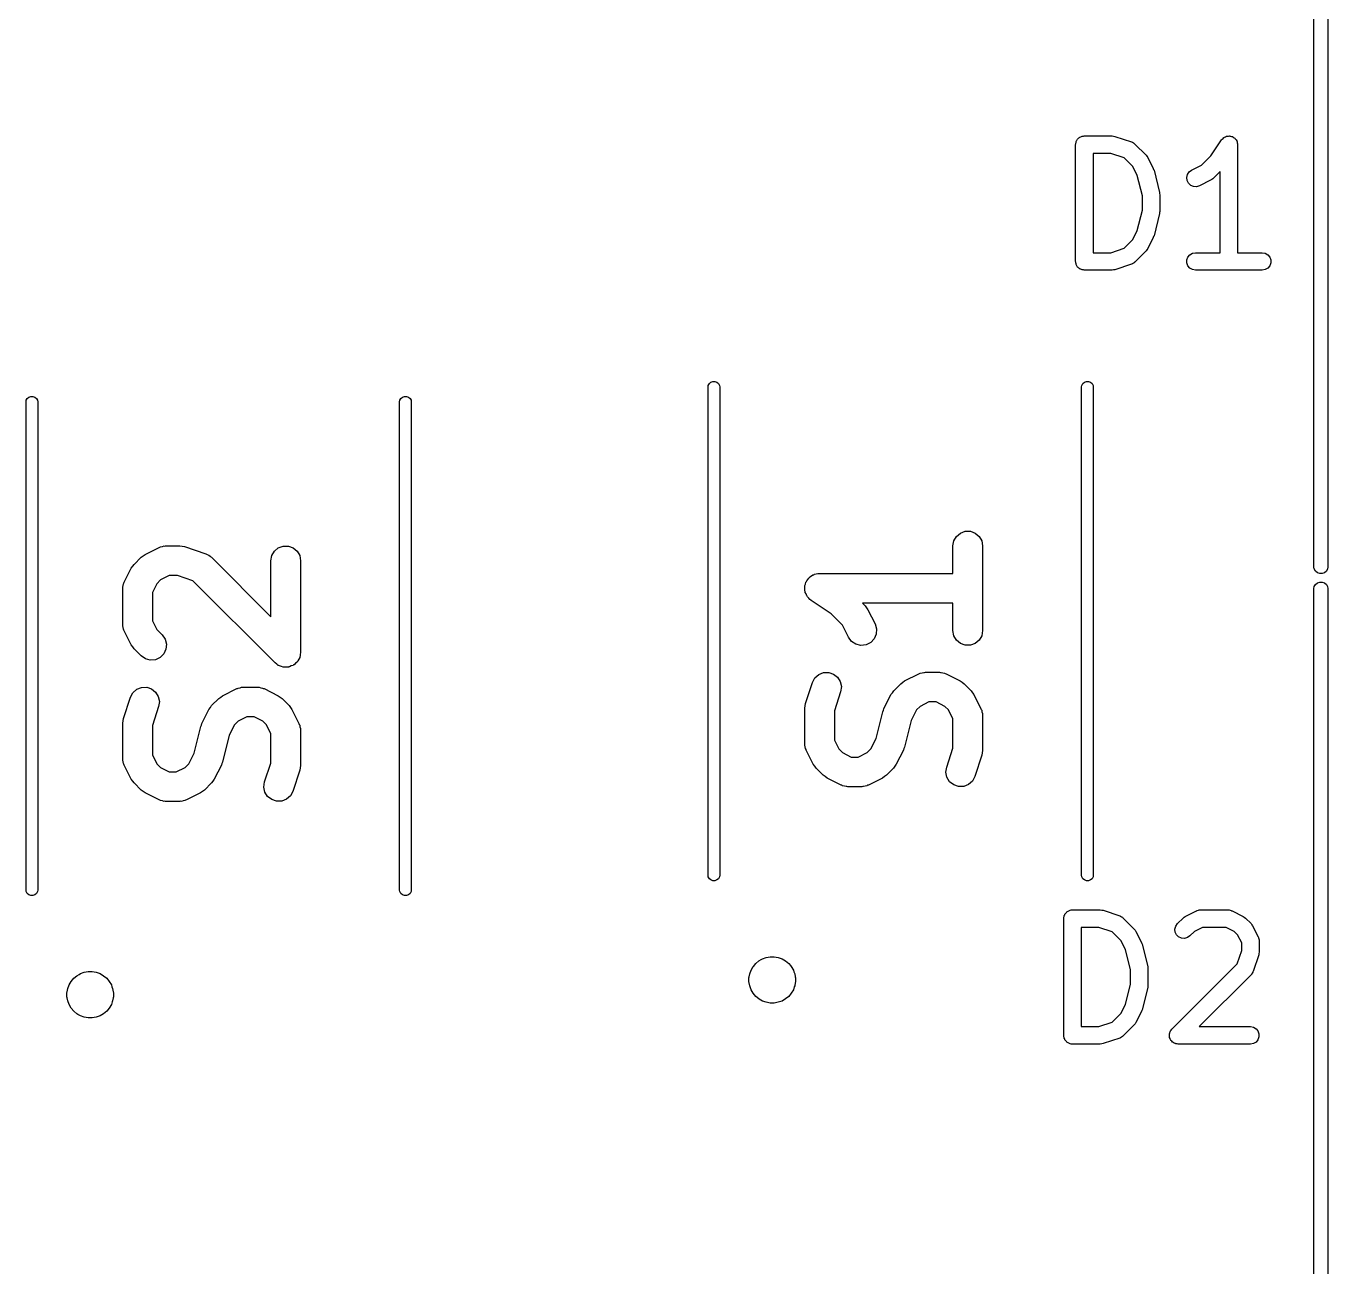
# Model space of a CAD drawing. Extents: x 10 to 287, y -200 to -10.
# Drawn here: x 129.03 to 140.19, y -109.34 to -98.72 of the extents above; entities that cross this region are included whole.
import ezdxf

# ---------------------------------------------------------------- set-up
doc = ezdxf.new("R2010")
doc.units = 0
doc.header["$MEASUREMENT"] = 0
doc.layers.add('BLACK', color=7, linetype='CONTINUOUS')

msp = doc.modelspace()

# ---------------------------------------------------------------- linework, layer by layer
at = {"layer": 'BLACK', "linetype": 'CONTINUOUS'}
for p, q in [((140.065, -103.35), (140.065, -96.0398)), ((140.185, -96.0398), (140.185, -103.35)), ((138.031, -99.7002), (138.033, -99.6941)), ((138.033, -99.6941), (138.038, -99.6891)), ((138.038, -99.6891), (138.041, -99.6834)), ((138.041, -99.6834), (138.046, -99.6792)), ((138.046, -99.6792), (138.05, -99.6741)), ((138.05, -99.6741), (138.056, -99.6708)), ((138.056, -99.6708), (138.061, -99.6666)), ((138.061, -99.6666), (138.067, -99.6644)), ((138.067, -99.6644), (138.073, -99.6611)), ((138.073, -99.6611), (138.079, -99.66)), ((138.079, -99.66), (138.085, -99.6577)), ((138.085, -99.6577), (138.092, -99.6577)), ((138.092, -99.6577), (138.098, -99.6566)), ((138.098, -99.6566), (138.336, -99.6566)), ((138.336, -99.6566), (138.348, -99.6587)), ((138.348, -99.6587), (138.36, -99.6604)), ((138.36, -99.6604), (138.503, -99.708)), ((139.183, -99.8267), (139.274, -99.69)), ((139.274, -99.69), (139.277, -99.687)), ((139.277, -99.687), (139.279, -99.6834)), ((139.279, -99.6834), (139.286, -99.6776)), ((139.286, -99.6776), (139.292, -99.6711)), ((139.292, -99.6711), (139.296, -99.6693)), ((139.296, -99.6693), (139.299, -99.6666)), ((139.299, -99.6666), (139.307, -99.6636)), ((139.307, -99.6636), (139.315, -99.6596)), ((139.315, -99.6596), (139.319, -99.6591)), ((139.319, -99.6591), (139.323, -99.6577)), ((139.323, -99.6577), (139.332, -99.6577)), ((139.332, -99.6577), (139.341, -99.6567)), ((139.341, -99.6567), (139.345, -99.6577)), ((139.345, -99.6577), (139.349, -99.6577)), ((139.349, -99.6577), (139.358, -99.6608)), ((139.358, -99.6608), (139.367, -99.6629)), ((139.367, -99.6629), (139.37, -99.6652)), ((139.37, -99.6652), (139.374, -99.6666)), ((139.374, -99.6666), (139.381, -99.6724)), ((139.381, -99.6724), (139.388, -99.6773)), ((139.388, -99.6773), (139.391, -99.6807)), ((139.391, -99.6807), (139.394, -99.6834)), ((139.394, -99.6834), (139.398, -99.6911)), ((139.398, -99.6911), (139.404, -99.6983)), ((139.404, -99.6983), (139.405, -99.7023)), ((138.023, -99.7316), (138.024, -99.7251)), ((138.023, -100.732), (138.023, -99.7316)), ((138.024, -99.7186), (138.027, -99.7124)), ((138.024, -99.7251), (138.024, -99.7186)), ((138.027, -99.7124), (138.028, -99.7059)), ((138.028, -99.7059), (138.031, -99.7002)), ((138.173, -99.8066), (138.173, -100.657)), ((138.324, -99.8066), (138.173, -99.8066)), ((138.439, -99.8448), (138.324, -99.8066)), ((138.503, -99.708), (138.507, -99.7101)), ((138.507, -99.7101), (138.511, -99.7112)), ((138.511, -99.7112), (138.518, -99.7163)), ((138.518, -99.7163), (138.526, -99.7205)), ((138.526, -99.7205), (138.529, -99.7237)), ((138.529, -99.7237), (138.532, -99.7262)), ((138.532, -99.7262), (138.628, -99.8214)), ((139.405, -99.7023), (139.407, -99.7059)), ((139.407, -99.7059), (139.408, -99.7147)), ((139.408, -99.7147), (139.411, -99.7233)), ((139.411, -99.7233), (139.411, -99.7275)), ((139.411, -99.7275), (139.411, -99.7316)), ((139.411, -99.7316), (139.411, -100.657)), ((138.513, -99.9189), (138.439, -99.8448)), ((138.551, -99.9959), (138.513, -99.9189)), ((138.628, -99.8214), (138.634, -99.8312)), ((138.634, -99.8312), (138.642, -99.8409)), ((138.642, -99.8409), (138.689, -99.9361)), ((139.017, -99.9502), (139.101, -99.908)), ((139.101, -99.908), (139.183, -99.8267)), ((138.595, -100.169), (138.551, -99.9959)), ((138.689, -99.9361), (138.692, -99.944)), ((138.692, -99.944), (138.695, -99.9515)), ((138.695, -99.9515), (138.742, -100.142)), ((138.976, -100.013), (138.982, -99.9875)), ((138.979, -100.039), (138.976, -100.013)), ((138.982, -99.9875), (138.996, -99.9657)), ((138.996, -99.9657), (139.017, -99.9502)), ((139.189, -100.03), (139.179, -100.037)), ((139.199, -100.023), (139.189, -100.03)), ((139.261, -99.9603), (139.199, -100.023)), ((139.261, -100.657), (139.261, -99.9603)), ((138.742, -100.142), (138.743, -100.151)), ((138.99, -100.062), (138.979, -100.039)), ((139.009, -100.08), (138.99, -100.062)), ((139.033, -100.09), (139.009, -100.08)), ((139.059, -100.092), (139.033, -100.09)), ((139.084, -100.084), (139.059, -100.092)), ((139.179, -100.037), (139.084, -100.084)), ((138.595, -100.294), (138.595, -100.169)), ((138.743, -100.151), (138.745, -100.16)), ((138.745, -100.16), (138.745, -100.303)), ((138.551, -100.467), (138.595, -100.294)), ((138.742, -100.321), (138.695, -100.512)), ((138.743, -100.312), (138.742, -100.321)), ((138.745, -100.303), (138.743, -100.312)), ((138.513, -100.544), (138.551, -100.467)), ((138.439, -100.618), (138.513, -100.544)), ((138.689, -100.527), (138.642, -100.622)), ((138.692, -100.519), (138.689, -100.527)), ((138.695, -100.512), (138.692, -100.519)), ((138.173, -100.657), (138.324, -100.657)), ((138.324, -100.657), (138.439, -100.618)), ((138.628, -100.642), (138.532, -100.737)), ((138.634, -100.632), (138.628, -100.642)), ((138.642, -100.622), (138.634, -100.632)), ((138.977, -100.719), (138.986, -100.694)), ((138.986, -100.694), (139.002, -100.674)), ((139.002, -100.674), (139.025, -100.661)), ((139.025, -100.661), (139.051, -100.657)), ((139.051, -100.657), (139.261, -100.657)), ((139.411, -100.657), (139.622, -100.657)), ((139.622, -100.657), (139.648, -100.661)), ((139.648, -100.661), (139.67, -100.674)), ((139.67, -100.674), (139.687, -100.694)), ((139.687, -100.694), (139.696, -100.719)), ((138.024, -100.738), (138.023, -100.732)), ((138.024, -100.745), (138.024, -100.738)), ((138.027, -100.751), (138.024, -100.745)), ((138.028, -100.757), (138.027, -100.751)), ((138.031, -100.763), (138.028, -100.757)), ((138.033, -100.769), (138.031, -100.763)), ((138.038, -100.774), (138.033, -100.769)), ((138.041, -100.78), (138.038, -100.774)), ((138.046, -100.784), (138.041, -100.78)), ((138.05, -100.789), (138.046, -100.784)), ((138.056, -100.792), (138.05, -100.789)), ((138.061, -100.797), (138.056, -100.792)), ((138.067, -100.799), (138.061, -100.797)), ((138.073, -100.802), (138.067, -100.799)), ((138.079, -100.803), (138.073, -100.802)), ((138.085, -100.805), (138.079, -100.803)), ((138.092, -100.805), (138.085, -100.805)), ((138.098, -100.807), (138.092, -100.805)), ((138.336, -100.807), (138.098, -100.807)), ((138.348, -100.804), (138.336, -100.807)), ((138.36, -100.803), (138.348, -100.804)), ((138.503, -100.755), (138.36, -100.803)), ((138.507, -100.753), (138.503, -100.755)), ((138.511, -100.752), (138.507, -100.753)), ((138.518, -100.747), (138.511, -100.752)), ((138.526, -100.743), (138.518, -100.747)), ((138.529, -100.739), (138.526, -100.743)), ((138.532, -100.737), (138.529, -100.739)), ((138.977, -100.745), (138.977, -100.719)), ((138.986, -100.769), (138.977, -100.745)), ((139.002, -100.789), (138.986, -100.769)), ((139.025, -100.802), (139.002, -100.789)), ((139.051, -100.807), (139.025, -100.802)), ((139.622, -100.807), (139.051, -100.807)), ((139.648, -100.802), (139.622, -100.807)), ((139.67, -100.789), (139.648, -100.802)), ((139.687, -100.769), (139.67, -100.789)), ((139.696, -100.745), (139.687, -100.769)), ((139.696, -100.719), (139.696, -100.745)), ((134.875, -101.807), (134.877, -101.794)), ((134.875, -105.99), (134.875, -101.807)), ((134.877, -101.794), (134.886, -101.778)), ((134.886, -101.778), (134.9, -101.767)), ((134.9, -101.767), (134.916, -101.761)), ((134.916, -101.761), (134.934, -101.761)), ((134.934, -101.761), (134.95, -101.767)), ((134.95, -101.767), (134.964, -101.778)), ((134.964, -101.778), (134.973, -101.794)), ((134.973, -101.794), (134.975, -101.807)), ((134.975, -101.807), (134.975, -105.99)), ((138.075, -101.807), (138.077, -101.794)), ((138.075, -105.99), (138.075, -101.807)), ((138.077, -101.794), (138.086, -101.778)), ((138.086, -101.778), (138.1, -101.767)), ((138.1, -101.767), (138.116, -101.761)), ((138.116, -101.761), (138.134, -101.761)), ((138.134, -101.761), (138.15, -101.767)), ((138.15, -101.767), (138.164, -101.778)), ((138.164, -101.778), (138.173, -101.794)), ((138.173, -101.794), (138.175, -101.807)), ((138.175, -101.807), (138.175, -105.99)), ((129.033, -101.934), (129.035, -101.921)), ((129.035, -101.921), (129.044, -101.905)), ((129.044, -101.905), (129.058, -101.894)), ((129.058, -101.894), (129.074, -101.888)), ((129.074, -101.888), (129.092, -101.888)), ((129.092, -101.888), (129.108, -101.894)), ((129.108, -101.894), (129.122, -101.905)), ((129.122, -101.905), (129.131, -101.921)), ((129.131, -101.921), (129.133, -101.934)), ((132.233, -101.934), (132.235, -101.921)), ((132.235, -101.921), (132.244, -101.905)), ((132.244, -101.905), (132.258, -101.894)), ((132.258, -101.894), (132.274, -101.888)), ((132.274, -101.888), (132.292, -101.888)), ((132.292, -101.888), (132.308, -101.894)), ((132.308, -101.894), (132.322, -101.905)), ((132.322, -101.905), (132.331, -101.921)), ((132.331, -101.921), (132.333, -101.934)), ((129.033, -106.117), (129.033, -101.934)), ((129.133, -101.934), (129.133, -106.117)), ((132.233, -106.117), (132.233, -101.934)), ((132.333, -101.934), (132.333, -106.117)), ((137.036, -103.058), (137.077, -103.043)), ((137.077, -103.043), (137.122, -103.043)), ((137.122, -103.043), (137.163, -103.058)), ((136.973, -103.168), (136.98, -103.125)), ((136.98, -103.125), (137.002, -103.087)), ((137.002, -103.087), (137.036, -103.058)), ((137.163, -103.058), (137.197, -103.087)), ((137.197, -103.087), (137.219, -103.125)), ((137.219, -103.125), (137.227, -103.168)), ((129.958, -103.327), (130.019, -103.266)), ((130.019, -103.266), (130.035, -103.254)), ((130.035, -103.254), (130.052, -103.242)), ((130.052, -103.242), (130.173, -103.182)), ((130.173, -103.182), (130.18, -103.18)), ((130.18, -103.18), (130.186, -103.176)), ((130.186, -103.176), (130.201, -103.173)), ((130.201, -103.173), (130.215, -103.169)), ((130.215, -103.169), (130.222, -103.17)), ((130.222, -103.17), (130.229, -103.168)), ((130.229, -103.168), (130.35, -103.168)), ((130.35, -103.168), (130.37, -103.172)), ((130.37, -103.172), (130.391, -103.175)), ((130.391, -103.175), (130.572, -103.235)), ((130.572, -103.235), (130.578, -103.239)), ((130.578, -103.239), (130.585, -103.241)), ((130.585, -103.241), (130.598, -103.249)), ((130.598, -103.249), (130.611, -103.256)), ((130.611, -103.256), (130.616, -103.262)), ((130.616, -103.262), (130.622, -103.266)), ((130.622, -103.266), (131.131, -103.775)), ((131.131, -103.295), (131.138, -103.252)), ((131.138, -103.252), (131.16, -103.214)), ((131.16, -103.214), (131.194, -103.185)), ((131.194, -103.185), (131.235, -103.17)), ((131.235, -103.17), (131.28, -103.17)), ((131.28, -103.17), (131.321, -103.185)), ((131.321, -103.185), (131.355, -103.214)), ((131.355, -103.214), (131.377, -103.252)), ((131.377, -103.252), (131.385, -103.295)), ((136.973, -103.404), (136.973, -103.168)), ((137.227, -103.168), (137.227, -103.894)), ((129.874, -103.48), (129.934, -103.36)), ((129.934, -103.36), (129.947, -103.343)), ((129.947, -103.343), (129.958, -103.327)), ((131.131, -103.775), (131.131, -103.295)), ((131.385, -103.295), (131.385, -104.082)), ((140.068, -103.366), (140.065, -103.35)), ((140.078, -103.384), (140.068, -103.366)), ((140.182, -103.366), (140.172, -103.384)), ((140.185, -103.35), (140.182, -103.366)), ((129.868, -103.494), (129.872, -103.488)), ((129.872, -103.488), (129.874, -103.48)), ((130.184, -103.46), (130.152, -103.492)), ((130.259, -103.422), (130.184, -103.46)), ((130.33, -103.422), (130.259, -103.422)), ((130.463, -103.467), (130.33, -103.422)), ((131.168, -104.171), (130.463, -103.467)), ((135.71, -103.495), (135.713, -103.48)), ((135.713, -103.48), (135.717, -103.474)), ((135.717, -103.474), (135.72, -103.468)), ((135.72, -103.468), (135.729, -103.456)), ((135.729, -103.456), (135.738, -103.444)), ((135.738, -103.444), (135.743, -103.439)), ((135.743, -103.439), (135.748, -103.434)), ((135.748, -103.434), (135.761, -103.426)), ((135.761, -103.426), (135.773, -103.417)), ((135.773, -103.417), (135.78, -103.415)), ((135.78, -103.415), (135.786, -103.412)), ((135.786, -103.412), (135.801, -103.409)), ((135.801, -103.409), (135.816, -103.405)), ((135.816, -103.405), (135.823, -103.405)), ((135.823, -103.405), (135.83, -103.404)), ((135.83, -103.404), (136.973, -103.404)), ((140.095, -103.398), (140.078, -103.384)), ((140.078, -103.499), (140.095, -103.485)), ((140.114, -103.405), (140.095, -103.398)), ((140.095, -103.485), (140.114, -103.478)), ((140.136, -103.405), (140.114, -103.405)), ((140.114, -103.478), (140.136, -103.478)), ((140.155, -103.398), (140.136, -103.405)), ((140.136, -103.478), (140.155, -103.485)), ((140.172, -103.384), (140.155, -103.398)), ((140.155, -103.485), (140.172, -103.499)), ((129.861, -103.523), (129.866, -103.509)), ((129.862, -103.53), (129.861, -103.523)), ((129.861, -103.537), (129.862, -103.53)), ((129.861, -103.84), (129.861, -103.537)), ((129.866, -103.509), (129.868, -103.494)), ((130.152, -103.492), (130.115, -103.567)), ((130.115, -103.567), (130.115, -103.81)), ((135.703, -103.523), (135.704, -103.516)), ((135.704, -103.538), (135.703, -103.523)), ((135.704, -103.509), (135.71, -103.495)), ((135.704, -103.516), (135.704, -103.509)), ((135.704, -103.553), (135.704, -103.538)), ((135.707, -103.56), (135.704, -103.553)), ((135.708, -103.567), (135.707, -103.56)), ((135.714, -103.58), (135.708, -103.567)), ((135.72, -103.595), (135.714, -103.58)), ((135.724, -103.6), (135.72, -103.595)), ((135.727, -103.606), (135.724, -103.6)), ((140.065, -103.533), (140.068, -103.517)), ((140.065, -110.843), (140.065, -103.533)), ((140.068, -103.517), (140.078, -103.499)), ((140.172, -103.499), (140.182, -103.517)), ((140.182, -103.517), (140.185, -103.533)), ((140.185, -103.533), (140.185, -110.843)), ((135.738, -103.617), (135.727, -103.606)), ((135.748, -103.629), (135.738, -103.617)), ((135.754, -103.632), (135.748, -103.629)), ((135.759, -103.637), (135.754, -103.632)), ((135.93, -103.751), (135.759, -103.637)), ((136.973, -103.658), (136.197, -103.658)), ((136.197, -103.658), (136.222, -103.683)), ((136.222, -103.683), (136.233, -103.7)), ((136.233, -103.7), (136.245, -103.716)), ((136.973, -103.894), (136.973, -103.658)), ((130.115, -103.81), (130.152, -103.885)), ((136.028, -103.848), (135.93, -103.751)), ((136.245, -103.716), (136.306, -103.837)), ((129.862, -103.847), (129.861, -103.84)), ((129.861, -103.854), (129.862, -103.847)), ((129.866, -103.868), (129.861, -103.854)), ((129.868, -103.883), (129.866, -103.868)), ((129.872, -103.889), (129.868, -103.883)), ((129.874, -103.896), (129.872, -103.889)), ((129.934, -104.017), (129.874, -103.896)), ((130.152, -103.885), (130.198, -103.931)), ((130.198, -103.931), (130.224, -103.967)), ((136.079, -103.951), (136.028, -103.848)), ((136.316, -103.924), (136.298, -103.964)), ((136.306, -103.837), (136.319, -103.88)), ((136.319, -103.88), (136.316, -103.924)), ((136.98, -103.938), (136.973, -103.894)), ((137.227, -103.894), (137.219, -103.938)), ((129.947, -104.034), (129.934, -104.017)), ((129.958, -104.05), (129.947, -104.034)), ((130.224, -103.967), (130.235, -104.01)), ((130.235, -104.01), (130.231, -104.054)), ((136.105, -103.986), (136.079, -103.951)), ((136.142, -104.011), (136.105, -103.986)), ((136.185, -104.021), (136.142, -104.011)), ((136.229, -104.016), (136.185, -104.021)), ((136.268, -103.996), (136.229, -104.016)), ((136.298, -103.964), (136.268, -103.996)), ((137.002, -103.976), (136.98, -103.938)), ((137.036, -104.004), (137.002, -103.976)), ((137.077, -104.019), (137.036, -104.004)), ((137.122, -104.019), (137.077, -104.019)), ((137.163, -104.004), (137.122, -104.019)), ((137.197, -103.976), (137.163, -104.004)), ((137.219, -103.938), (137.197, -103.976)), ((130.019, -104.111), (129.958, -104.05)), ((130.055, -104.136), (130.019, -104.111)), ((130.097, -104.148), (130.055, -104.136)), ((130.141, -104.144), (130.097, -104.148)), ((130.181, -104.125), (130.141, -104.144)), ((130.213, -104.094), (130.181, -104.125)), ((130.231, -104.054), (130.213, -104.094)), ((131.358, -104.158), (131.355, -104.163)), ((131.362, -104.154), (131.358, -104.158)), ((131.369, -104.139), (131.362, -104.154)), ((131.377, -104.125), (131.369, -104.139)), ((131.378, -104.12), (131.377, -104.125)), ((131.38, -104.114), (131.378, -104.12)), ((131.382, -104.098), (131.38, -104.114)), ((131.385, -104.082), (131.382, -104.098)), ((131.181, -104.181), (131.168, -104.171)), ((131.194, -104.192), (131.181, -104.181)), ((131.199, -104.193), (131.194, -104.192)), ((131.204, -104.197), (131.199, -104.193)), ((131.22, -104.201), (131.204, -104.197)), ((131.235, -104.207), (131.22, -104.201)), ((131.241, -104.207), (131.235, -104.207)), ((131.246, -104.208), (131.241, -104.207)), ((131.263, -104.207), (131.246, -104.208)), ((131.28, -104.207), (131.263, -104.207)), ((131.285, -104.205), (131.28, -104.207)), ((131.29, -104.204), (131.285, -104.205)), ((131.305, -104.197), (131.29, -104.204)), ((131.321, -104.192), (131.305, -104.197)), ((131.325, -104.188), (131.321, -104.192)), ((131.33, -104.186), (131.325, -104.188)), ((131.342, -104.174), (131.33, -104.186)), ((131.355, -104.163), (131.342, -104.174)), ((135.791, -104.299), (135.824, -104.27)), ((135.824, -104.27), (135.865, -104.253)), ((135.865, -104.253), (135.909, -104.252)), ((135.909, -104.252), (135.95, -104.266)), ((135.95, -104.266), (135.985, -104.294)), ((136.559, -104.325), (136.68, -104.264)), ((136.68, -104.264), (136.687, -104.262)), ((136.687, -104.262), (136.693, -104.259)), ((136.693, -104.259), (136.708, -104.256)), ((136.708, -104.256), (136.722, -104.252)), ((136.722, -104.252), (136.729, -104.252)), ((136.729, -104.252), (136.737, -104.251)), ((136.737, -104.251), (136.858, -104.251)), ((136.858, -104.251), (136.865, -104.252)), ((136.865, -104.252), (136.872, -104.252)), ((136.872, -104.252), (136.886, -104.256)), ((136.886, -104.256), (136.901, -104.259)), ((136.901, -104.259), (136.907, -104.262)), ((136.907, -104.262), (136.914, -104.264)), ((136.914, -104.264), (137.035, -104.325)), ((129.982, -104.397), (130.023, -104.38)), ((130.023, -104.38), (130.067, -104.379)), ((130.067, -104.379), (130.108, -104.393)), ((130.866, -104.383), (130.88, -104.379)), ((130.88, -104.379), (130.887, -104.379)), ((130.887, -104.379), (130.895, -104.378)), ((130.895, -104.378), (131.016, -104.378)), ((131.016, -104.378), (131.023, -104.379)), ((131.023, -104.379), (131.03, -104.379)), ((131.03, -104.379), (131.044, -104.383)), ((135.709, -104.519), (135.77, -104.338)), ((135.77, -104.338), (135.791, -104.299)), ((135.985, -104.294), (136.008, -104.331)), ((136.008, -104.331), (136.017, -104.374)), ((136.017, -104.374), (136.01, -104.418)), ((136.465, -104.409), (136.526, -104.349)), ((136.526, -104.349), (136.543, -104.337)), ((136.543, -104.337), (136.559, -104.325)), ((137.035, -104.325), (137.052, -104.337)), ((137.052, -104.337), (137.068, -104.349)), ((137.068, -104.349), (137.129, -104.409)), ((129.867, -104.646), (129.928, -104.465)), ((129.928, -104.465), (129.949, -104.426)), ((129.949, -104.426), (129.982, -104.397)), ((130.108, -104.393), (130.143, -104.421)), ((130.143, -104.421), (130.166, -104.458)), ((130.166, -104.458), (130.175, -104.501)), ((130.623, -104.536), (130.684, -104.476)), ((130.684, -104.476), (130.701, -104.464)), ((130.701, -104.464), (130.717, -104.452)), ((130.717, -104.452), (130.838, -104.391)), ((130.838, -104.391), (130.845, -104.389)), ((130.845, -104.389), (130.851, -104.386)), ((130.851, -104.386), (130.866, -104.383)), ((131.044, -104.383), (131.059, -104.386)), ((131.059, -104.386), (131.065, -104.389)), ((131.065, -104.389), (131.072, -104.391)), ((131.072, -104.391), (131.193, -104.452)), ((131.193, -104.452), (131.21, -104.464)), ((131.21, -104.464), (131.226, -104.476)), ((131.226, -104.476), (131.287, -104.536)), ((136.01, -104.418), (135.957, -104.58)), ((136.381, -104.563), (136.442, -104.442)), ((136.442, -104.442), (136.454, -104.426)), ((136.454, -104.426), (136.465, -104.409)), ((137.129, -104.409), (137.141, -104.426)), ((137.141, -104.426), (137.153, -104.442)), ((137.153, -104.442), (137.213, -104.563)), ((130.168, -104.545), (130.115, -104.707)), ((130.175, -104.501), (130.168, -104.545)), ((130.539, -104.69), (130.6, -104.569)), ((130.6, -104.569), (130.612, -104.553)), ((130.612, -104.553), (130.623, -104.536)), ((131.287, -104.536), (131.299, -104.553)), ((131.299, -104.553), (131.311, -104.569)), ((131.311, -104.569), (131.371, -104.69)), ((135.703, -104.559), (135.706, -104.539)), ((135.703, -104.862), (135.703, -104.559)), ((135.706, -104.539), (135.709, -104.519)), ((135.957, -104.58), (135.957, -104.832)), ((136.314, -104.817), (136.372, -104.589)), ((136.372, -104.589), (136.377, -104.576)), ((136.377, -104.576), (136.381, -104.563)), ((136.66, -104.574), (136.615, -104.664)), ((136.691, -104.543), (136.66, -104.574)), ((136.767, -104.505), (136.691, -104.543)), ((136.828, -104.505), (136.767, -104.505)), ((136.903, -104.543), (136.828, -104.505)), ((136.935, -104.574), (136.903, -104.543)), ((136.973, -104.65), (136.935, -104.574)), ((137.213, -104.563), (137.215, -104.57)), ((137.215, -104.57), (137.219, -104.576)), ((137.219, -104.576), (137.221, -104.591)), ((137.221, -104.591), (137.226, -104.605)), ((137.226, -104.605), (137.225, -104.613)), ((129.861, -104.686), (129.864, -104.666)), ((129.861, -104.989), (129.861, -104.686)), ((129.864, -104.666), (129.867, -104.646)), ((130.115, -104.707), (130.115, -104.959)), ((130.472, -104.944), (130.53, -104.716)), ((130.53, -104.716), (130.535, -104.703)), ((130.535, -104.703), (130.539, -104.69)), ((130.818, -104.701), (130.773, -104.791)), ((130.849, -104.67), (130.818, -104.701)), ((130.925, -104.632), (130.849, -104.67)), ((130.986, -104.632), (130.925, -104.632)), ((131.061, -104.67), (130.986, -104.632)), ((131.093, -104.701), (131.061, -104.67)), ((131.131, -104.777), (131.093, -104.701)), ((131.371, -104.69), (131.373, -104.697)), ((131.373, -104.697), (131.377, -104.703)), ((131.377, -104.703), (131.379, -104.718)), ((136.615, -104.664), (136.557, -104.893)), ((136.973, -104.902), (136.973, -104.65)), ((137.225, -104.613), (137.227, -104.62)), ((137.227, -104.62), (137.227, -104.922)), ((130.773, -104.791), (130.715, -105.02)), ((131.131, -105.029), (131.131, -104.777)), ((131.379, -104.718), (131.384, -104.732)), ((131.384, -104.732), (131.383, -104.74)), ((131.383, -104.74), (131.385, -104.747)), ((131.385, -104.747), (131.385, -105.049)), ((136.269, -104.907), (136.314, -104.817)), ((135.704, -104.869), (135.703, -104.862)), ((135.703, -104.876), (135.704, -104.869)), ((135.708, -104.89), (135.703, -104.876)), ((135.71, -104.905), (135.708, -104.89)), ((135.714, -104.911), (135.71, -104.905)), ((135.716, -104.919), (135.714, -104.911)), ((135.776, -105.039), (135.716, -104.919)), ((135.957, -104.832), (135.994, -104.907)), ((135.994, -104.907), (136.026, -104.939)), ((136.026, -104.939), (136.101, -104.977)), ((136.162, -104.977), (136.238, -104.939)), ((136.238, -104.939), (136.269, -104.907)), ((136.548, -104.919), (136.487, -105.039)), ((136.552, -104.905), (136.548, -104.919)), ((136.557, -104.893), (136.552, -104.905)), ((136.919, -105.063), (136.973, -104.902)), ((137.227, -104.922), (137.223, -104.942)), ((129.862, -104.996), (129.861, -104.989)), ((129.861, -105.003), (129.862, -104.996)), ((129.866, -105.017), (129.861, -105.003)), ((129.868, -105.032), (129.866, -105.017)), ((129.872, -105.038), (129.868, -105.032)), ((129.874, -105.046), (129.872, -105.038)), ((129.934, -105.166), (129.874, -105.046)), ((130.115, -104.959), (130.152, -105.034)), ((130.152, -105.034), (130.184, -105.066)), ((130.396, -105.066), (130.427, -105.034)), ((130.427, -105.034), (130.472, -104.944)), ((130.706, -105.046), (130.645, -105.166)), ((130.71, -105.032), (130.706, -105.046)), ((130.715, -105.02), (130.71, -105.032)), ((131.077, -105.19), (131.131, -105.029)), ((131.385, -105.049), (131.381, -105.069)), ((135.789, -105.056), (135.776, -105.039)), ((136.101, -104.977), (136.162, -104.977)), ((136.487, -105.039), (136.475, -105.056)), ((137.22, -104.962), (137.16, -105.144)), ((137.223, -104.942), (137.22, -104.962)), ((130.184, -105.066), (130.259, -105.104)), ((130.259, -105.104), (130.32, -105.104)), ((130.32, -105.104), (130.396, -105.066)), ((131.378, -105.089), (131.318, -105.271)), ((131.381, -105.069), (131.378, -105.089)), ((135.8, -105.072), (135.789, -105.056)), ((135.861, -105.133), (135.8, -105.072)), ((135.877, -105.145), (135.861, -105.133)), ((135.894, -105.157), (135.877, -105.145)), ((136.015, -105.217), (135.894, -105.157)), ((136.37, -105.157), (136.249, -105.217)), ((136.386, -105.145), (136.37, -105.157)), ((136.403, -105.133), (136.386, -105.145)), ((136.464, -105.072), (136.403, -105.133)), ((136.475, -105.056), (136.464, -105.072)), ((136.912, -105.107), (136.919, -105.063)), ((136.921, -105.15), (136.912, -105.107)), ((136.944, -105.188), (136.921, -105.15)), ((137.16, -105.144), (137.139, -105.183)), ((129.947, -105.183), (129.934, -105.166)), ((129.958, -105.199), (129.947, -105.183)), ((130.019, -105.26), (129.958, -105.199)), ((130.035, -105.272), (130.019, -105.26)), ((130.052, -105.284), (130.035, -105.272)), ((130.544, -105.272), (130.528, -105.284)), ((130.561, -105.26), (130.544, -105.272)), ((130.622, -105.199), (130.561, -105.26)), ((130.633, -105.183), (130.622, -105.199)), ((130.645, -105.166), (130.633, -105.183)), ((131.07, -105.234), (131.077, -105.19)), ((131.079, -105.277), (131.07, -105.234)), ((131.318, -105.271), (131.297, -105.31)), ((136.022, -105.219), (136.015, -105.217)), ((136.028, -105.223), (136.022, -105.219)), ((136.043, -105.226), (136.028, -105.223)), ((136.057, -105.23), (136.043, -105.226)), ((136.064, -105.229), (136.057, -105.23)), ((136.071, -105.231), (136.064, -105.229)), ((136.192, -105.231), (136.071, -105.231)), ((136.2, -105.229), (136.192, -105.231)), ((136.207, -105.23), (136.2, -105.229)), ((136.221, -105.226), (136.207, -105.23)), ((136.236, -105.223), (136.221, -105.226)), ((136.242, -105.219), (136.236, -105.223)), ((136.249, -105.217), (136.242, -105.219)), ((136.979, -105.215), (136.944, -105.188)), ((137.02, -105.229), (136.979, -105.215)), ((137.065, -105.228), (137.02, -105.229)), ((137.106, -105.212), (137.065, -105.228)), ((137.139, -105.183), (137.106, -105.212)), ((130.173, -105.344), (130.052, -105.284)), ((130.18, -105.346), (130.173, -105.344)), ((130.186, -105.35), (130.18, -105.346)), ((130.201, -105.353), (130.186, -105.35)), ((130.215, -105.357), (130.201, -105.353)), ((130.222, -105.356), (130.215, -105.357)), ((130.229, -105.358), (130.222, -105.356)), ((130.35, -105.358), (130.229, -105.358)), ((130.358, -105.356), (130.35, -105.358)), ((130.365, -105.357), (130.358, -105.356)), ((130.379, -105.353), (130.365, -105.357)), ((130.394, -105.35), (130.379, -105.353)), ((130.4, -105.346), (130.394, -105.35)), ((130.407, -105.344), (130.4, -105.346)), ((130.528, -105.284), (130.407, -105.344)), ((131.102, -105.315), (131.079, -105.277)), ((131.137, -105.342), (131.102, -105.315)), ((131.178, -105.356), (131.137, -105.342)), ((131.223, -105.355), (131.178, -105.356)), ((131.264, -105.339), (131.223, -105.355)), ((131.297, -105.31), (131.264, -105.339)), ((134.877, -106.003), (134.875, -105.99)), ((134.886, -106.019), (134.877, -106.003)), ((134.9, -106.03), (134.886, -106.019)), ((134.916, -106.036), (134.9, -106.03)), ((134.934, -106.036), (134.916, -106.036)), ((134.95, -106.03), (134.934, -106.036)), ((134.964, -106.019), (134.95, -106.03)), ((134.973, -106.003), (134.964, -106.019)), ((134.975, -105.99), (134.973, -106.003)), ((138.077, -106.003), (138.075, -105.99)), ((138.086, -106.019), (138.077, -106.003)), ((138.1, -106.03), (138.086, -106.019)), ((138.116, -106.036), (138.1, -106.03)), ((138.134, -106.036), (138.116, -106.036)), ((138.15, -106.03), (138.134, -106.036)), ((138.164, -106.019), (138.15, -106.03)), ((138.173, -106.003), (138.164, -106.019)), ((138.175, -105.99), (138.173, -106.003)), ((129.035, -106.13), (129.033, -106.117)), ((129.044, -106.146), (129.035, -106.13)), ((129.058, -106.157), (129.044, -106.146)), ((129.074, -106.163), (129.058, -106.157)), ((129.092, -106.163), (129.074, -106.163)), ((129.108, -106.157), (129.092, -106.163)), ((129.122, -106.146), (129.108, -106.157)), ((129.131, -106.13), (129.122, -106.146)), ((129.133, -106.117), (129.131, -106.13)), ((132.235, -106.13), (132.233, -106.117)), ((132.244, -106.146), (132.235, -106.13)), ((132.258, -106.157), (132.244, -106.146)), ((132.274, -106.163), (132.258, -106.157)), ((132.292, -106.163), (132.274, -106.163)), ((132.308, -106.157), (132.292, -106.163)), ((132.322, -106.146), (132.308, -106.157)), ((132.331, -106.13), (132.322, -106.146)), ((132.333, -106.117), (132.331, -106.13)), ((137.922, -106.361), (137.923, -106.355)), ((137.922, -107.361), (137.922, -106.361)), ((137.923, -106.348), (137.925, -106.342)), ((137.923, -106.355), (137.923, -106.348)), ((137.925, -106.342), (137.926, -106.335)), ((137.926, -106.335), (137.93, -106.33)), ((137.93, -106.33), (137.932, -106.323)), ((137.932, -106.323), (137.936, -106.318)), ((137.936, -106.318), (137.939, -106.313)), ((137.939, -106.313), (137.944, -106.309)), ((137.944, -106.309), (137.948, -106.304)), ((137.948, -106.304), (137.954, -106.3)), ((137.954, -106.3), (137.959, -106.296)), ((137.959, -106.296), (137.965, -106.294)), ((137.965, -106.294), (137.971, -106.291)), ((137.971, -106.291), (137.978, -106.289)), ((137.978, -106.289), (137.984, -106.287)), ((137.984, -106.287), (137.99, -106.287)), ((137.99, -106.287), (137.997, -106.286)), ((137.997, -106.286), (138.235, -106.286)), ((138.235, -106.286), (138.247, -106.288)), ((138.247, -106.288), (138.259, -106.29)), ((138.259, -106.29), (138.401, -106.337)), ((138.401, -106.337), (138.405, -106.34)), ((138.405, -106.34), (138.409, -106.341)), ((138.409, -106.341), (138.417, -106.346)), ((138.417, -106.346), (138.424, -106.35)), ((138.424, -106.35), (138.427, -106.353)), ((138.427, -106.353), (138.431, -106.356)), ((138.431, -106.356), (138.526, -106.451)), ((138.896, -106.403), (138.944, -106.356)), ((138.944, -106.356), (138.953, -106.349)), ((138.953, -106.349), (138.963, -106.342)), ((138.963, -106.342), (139.058, -106.294)), ((139.058, -106.294), (139.063, -106.293)), ((139.063, -106.293), (139.066, -106.291)), ((139.066, -106.291), (139.075, -106.289)), ((139.075, -106.289), (139.083, -106.286)), ((139.083, -106.286), (139.088, -106.287)), ((139.088, -106.287), (139.092, -106.286)), ((139.092, -106.286), (139.33, -106.286)), ((139.33, -106.286), (139.334, -106.287)), ((139.334, -106.287), (139.339, -106.286)), ((139.339, -106.286), (139.347, -106.289)), ((139.347, -106.289), (139.356, -106.291)), ((139.356, -106.291), (139.359, -106.293)), ((139.359, -106.293), (139.364, -106.294)), ((139.364, -106.294), (139.459, -106.342)), ((139.459, -106.342), (139.468, -106.349)), ((139.468, -106.349), (139.478, -106.356)), ((139.478, -106.356), (139.526, -106.403)), ((138.072, -106.436), (138.072, -107.286)), ((138.223, -106.436), (138.072, -106.436)), ((138.337, -106.474), (138.223, -106.436)), ((138.411, -106.548), (138.337, -106.474)), ((138.526, -106.451), (138.533, -106.461)), ((138.533, -106.461), (138.54, -106.47)), ((138.54, -106.47), (138.588, -106.566)), ((138.874, -106.45), (138.881, -106.425)), ((138.877, -106.476), (138.874, -106.45)), ((138.888, -106.499), (138.877, -106.476)), ((138.881, -106.425), (138.896, -106.403)), ((138.906, -106.518), (138.888, -106.499)), ((139.041, -106.47), (139.002, -106.509)), ((139.11, -106.436), (139.041, -106.47)), ((139.312, -106.436), (139.11, -106.436)), ((139.381, -106.47), (139.312, -106.436)), ((139.411, -106.501), (139.381, -106.47)), ((139.446, -106.569), (139.411, -106.501)), ((139.526, -106.403), (139.533, -106.413)), ((139.533, -106.413), (139.54, -106.423)), ((139.54, -106.423), (139.588, -106.518)), ((138.45, -106.625), (138.411, -106.548)), ((138.588, -106.566), (138.59, -106.573)), ((138.59, -106.573), (138.593, -106.581)), ((138.593, -106.581), (138.641, -106.771)), ((138.93, -106.529), (138.906, -106.518)), ((138.956, -106.531), (138.93, -106.529)), ((138.981, -106.524), (138.956, -106.531)), ((139.002, -106.509), (138.981, -106.524)), ((139.446, -106.635), (139.446, -106.569)), ((139.588, -106.518), (139.589, -106.522)), ((139.589, -106.522), (139.591, -106.526)), ((139.591, -106.526), (139.593, -106.534)), ((139.593, -106.534), (139.595, -106.543)), ((139.595, -106.543), (139.595, -106.547)), ((139.595, -106.547), (139.596, -106.551)), ((139.596, -106.551), (139.596, -106.647)), ((135.284, -106.745), (135.311, -106.723)), ((135.311, -106.723), (135.331, -106.711)), ((135.331, -106.711), (135.341, -106.705)), ((135.341, -106.705), (135.373, -106.694)), ((135.373, -106.694), (135.408, -106.688)), ((135.408, -106.688), (135.442, -106.688)), ((135.442, -106.688), (135.477, -106.694)), ((135.477, -106.694), (135.509, -106.705)), ((135.509, -106.705), (135.509, -106.705)), ((135.509, -106.705), (135.539, -106.723)), ((135.539, -106.723), (135.566, -106.745)), ((138.493, -106.799), (138.45, -106.625)), ((139.407, -106.749), (139.446, -106.635)), ((139.592, -106.67), (139.544, -106.813)), ((139.593, -106.659), (139.592, -106.67)), ((139.596, -106.647), (139.593, -106.659)), ((129.487, -106.839), (129.499, -106.832)), ((129.499, -106.832), (129.531, -106.821)), ((129.531, -106.821), (129.566, -106.815)), ((129.566, -106.815), (129.6, -106.815)), ((129.6, -106.815), (129.633, -106.82)), ((129.633, -106.82), (129.635, -106.821)), ((129.635, -106.821), (129.667, -106.832)), ((129.667, -106.832), (129.667, -106.832)), ((129.667, -106.832), (129.697, -106.85)), ((135.228, -106.86), (135.233, -106.834)), ((135.233, -106.834), (135.244, -106.802)), ((135.244, -106.802), (135.262, -106.772)), ((135.244, -106.802), (135.244, -106.802)), ((135.262, -106.772), (135.263, -106.77)), ((135.263, -106.77), (135.284, -106.745)), ((135.566, -106.745), (135.582, -106.764)), ((135.582, -106.764), (135.588, -106.772)), ((135.588, -106.772), (135.606, -106.802)), ((135.606, -106.802), (135.611, -106.817)), ((135.611, -106.817), (135.617, -106.834)), ((135.617, -106.834), (135.622, -106.86)), ((138.493, -106.923), (138.493, -106.799)), ((138.641, -106.771), (138.642, -106.781)), ((138.642, -106.781), (138.643, -106.79)), ((138.643, -106.79), (138.643, -106.932)), ((138.848, -107.308), (139.407, -106.749)), ((139.532, -106.836), (139.528, -106.839)), ((139.536, -106.828), (139.532, -106.836)), ((139.541, -106.821), (139.536, -106.828)), ((139.542, -106.817), (139.541, -106.821)), ((139.544, -106.813), (139.542, -106.817)), ((129.391, -106.961), (129.402, -106.929)), ((129.402, -106.929), (129.42, -106.899)), ((129.402, -106.929), (129.402, -106.929)), ((129.42, -106.899), (129.442, -106.872)), ((129.442, -106.872), (129.469, -106.85)), ((129.469, -106.85), (129.487, -106.839)), ((129.697, -106.85), (129.724, -106.872)), ((129.724, -106.872), (129.746, -106.899)), ((129.746, -106.899), (129.764, -106.929)), ((129.764, -106.929), (129.769, -106.944)), ((129.769, -106.944), (129.775, -106.961)), ((135.225, -106.868), (135.228, -106.86)), ((135.225, -106.904), (135.225, -106.868)), ((135.228, -106.912), (135.225, -106.904)), ((135.233, -106.938), (135.228, -106.912)), ((135.244, -106.97), (135.233, -106.938)), ((135.614, -106.946), (135.606, -106.97)), ((135.617, -106.938), (135.614, -106.946)), ((135.622, -106.912), (135.617, -106.938)), ((135.622, -106.86), (135.625, -106.868)), ((135.625, -106.904), (135.622, -106.912)), ((135.625, -106.868), (135.625, -106.904)), ((138.45, -107.097), (138.493, -106.923)), ((138.642, -106.941), (138.641, -106.951)), ((138.643, -106.932), (138.642, -106.941)), ((139.526, -106.843), (139.083, -107.286)), ((139.528, -106.839), (139.526, -106.843)), ((129.383, -106.995), (129.386, -106.987)), ((129.383, -107.031), (129.383, -106.995)), ((129.386, -107.039), (129.383, -107.031)), ((129.386, -106.987), (129.391, -106.961)), ((129.391, -107.065), (129.386, -107.039)), ((129.775, -106.961), (129.78, -106.987)), ((129.78, -107.039), (129.775, -107.065)), ((129.78, -106.987), (129.783, -106.995)), ((129.783, -107.031), (129.78, -107.039)), ((129.783, -106.995), (129.783, -107.031)), ((135.262, -107), (135.244, -106.97)), ((135.244, -106.97), (135.244, -106.97)), ((135.284, -107.027), (135.262, -107)), ((135.262, -107), (135.262, -107)), ((135.311, -107.049), (135.284, -107.027)), ((135.314, -107.051), (135.311, -107.049)), ((135.341, -107.067), (135.314, -107.051)), ((135.539, -107.049), (135.509, -107.067)), ((135.566, -107.027), (135.539, -107.049)), ((135.588, -107), (135.566, -107.027)), ((135.606, -106.97), (135.588, -107)), ((135.588, -107), (135.588, -107)), ((138.641, -106.951), (138.593, -107.141)), ((129.402, -107.097), (129.391, -107.065)), ((129.42, -107.127), (129.402, -107.097)), ((129.402, -107.097), (129.402, -107.097)), ((129.442, -107.154), (129.42, -107.127)), ((129.42, -107.127), (129.42, -107.127)), ((129.469, -107.176), (129.442, -107.154)), ((129.724, -107.154), (129.697, -107.176)), ((129.746, -107.127), (129.724, -107.154)), ((129.764, -107.097), (129.746, -107.127)), ((129.746, -107.127), (129.746, -107.127)), ((129.772, -107.073), (129.764, -107.097)), ((129.775, -107.065), (129.772, -107.073)), ((135.373, -107.078), (135.341, -107.067)), ((135.408, -107.084), (135.373, -107.078)), ((135.442, -107.084), (135.408, -107.084)), ((135.477, -107.078), (135.442, -107.084)), ((135.509, -107.067), (135.477, -107.078)), ((135.509, -107.067), (135.509, -107.067)), ((138.411, -107.174), (138.45, -107.097)), ((138.588, -107.156), (138.54, -107.252)), ((138.59, -107.149), (138.588, -107.156)), ((138.593, -107.141), (138.59, -107.149)), ((129.477, -107.181), (129.469, -107.176)), ((129.499, -107.194), (129.477, -107.181)), ((129.531, -107.205), (129.499, -107.194)), ((129.566, -107.211), (129.531, -107.205)), ((129.6, -107.211), (129.566, -107.211)), ((129.635, -107.205), (129.6, -107.211)), ((129.667, -107.194), (129.635, -107.205)), ((129.697, -107.176), (129.667, -107.194)), ((129.667, -107.194), (129.667, -107.194)), ((138.223, -107.286), (138.337, -107.248)), ((138.337, -107.248), (138.411, -107.174)), ((138.526, -107.271), (138.431, -107.366)), ((138.533, -107.261), (138.526, -107.271)), ((138.54, -107.252), (138.533, -107.261)), ((137.923, -107.367), (137.922, -107.361)), ((137.923, -107.374), (137.923, -107.367)), ((137.925, -107.38), (137.923, -107.374)), ((137.926, -107.387), (137.925, -107.38)), ((137.93, -107.392), (137.926, -107.387)), ((137.932, -107.398), (137.93, -107.392)), ((138.072, -107.286), (138.223, -107.286)), ((138.401, -107.385), (138.259, -107.432)), ((138.405, -107.382), (138.401, -107.385)), ((138.409, -107.381), (138.405, -107.382)), ((138.417, -107.376), (138.409, -107.381)), ((138.424, -107.372), (138.417, -107.376)), ((138.427, -107.369), (138.424, -107.372)), ((138.431, -107.366), (138.427, -107.369)), ((138.827, -107.354), (138.828, -107.351)), ((138.828, -107.364), (138.827, -107.354)), ((138.828, -107.348), (138.831, -107.339)), ((138.828, -107.351), (138.828, -107.348)), ((138.828, -107.374), (138.828, -107.364)), ((138.829, -107.377), (138.828, -107.374)), ((138.829, -107.38), (138.829, -107.377)), ((138.833, -107.389), (138.829, -107.38)), ((138.831, -107.339), (138.833, -107.329)), ((138.833, -107.329), (138.835, -107.327)), ((138.837, -107.398), (138.833, -107.389)), ((138.835, -107.327), (138.837, -107.323)), ((138.837, -107.323), (138.843, -107.316)), ((138.843, -107.316), (138.848, -107.308)), ((139.083, -107.286), (139.521, -107.286)), ((139.521, -107.286), (139.546, -107.291)), ((139.546, -107.291), (139.569, -107.304)), ((139.569, -107.304), (139.585, -107.323)), ((139.585, -107.323), (139.594, -107.348)), ((139.594, -107.374), (139.585, -107.398)), ((139.594, -107.348), (139.594, -107.374)), ((137.936, -107.404), (137.932, -107.398)), ((137.939, -107.409), (137.936, -107.404)), ((137.944, -107.413), (137.939, -107.409)), ((137.948, -107.418), (137.944, -107.413)), ((137.954, -107.422), (137.948, -107.418)), ((137.959, -107.426), (137.954, -107.422)), ((137.965, -107.428), (137.959, -107.426)), ((137.971, -107.431), (137.965, -107.428)), ((137.978, -107.433), (137.971, -107.431)), ((137.984, -107.435), (137.978, -107.433)), ((137.99, -107.435), (137.984, -107.435)), ((137.997, -107.436), (137.99, -107.435)), ((138.235, -107.436), (137.997, -107.436)), ((138.247, -107.434), (138.235, -107.436)), ((138.259, -107.432), (138.247, -107.434)), ((138.839, -107.401), (138.837, -107.398)), ((138.84, -107.404), (138.839, -107.401)), ((138.847, -107.411), (138.84, -107.404)), ((138.853, -107.418), (138.847, -107.411)), ((138.856, -107.42), (138.853, -107.418)), ((138.858, -107.422), (138.856, -107.42)), ((138.867, -107.427), (138.858, -107.422)), ((138.876, -107.431), (138.867, -107.427)), ((138.879, -107.432), (138.876, -107.431)), ((138.882, -107.433), (138.879, -107.432)), ((138.892, -107.434), (138.882, -107.433)), ((138.901, -107.436), (138.892, -107.434)), ((139.521, -107.436), (138.901, -107.436)), ((139.546, -107.431), (139.521, -107.436)), ((139.569, -107.418), (139.546, -107.431)), ((139.585, -107.398), (139.569, -107.418))]:
    msp.add_line(p, q, dxfattribs=at)

doc.saveas('drawing.dxf')
